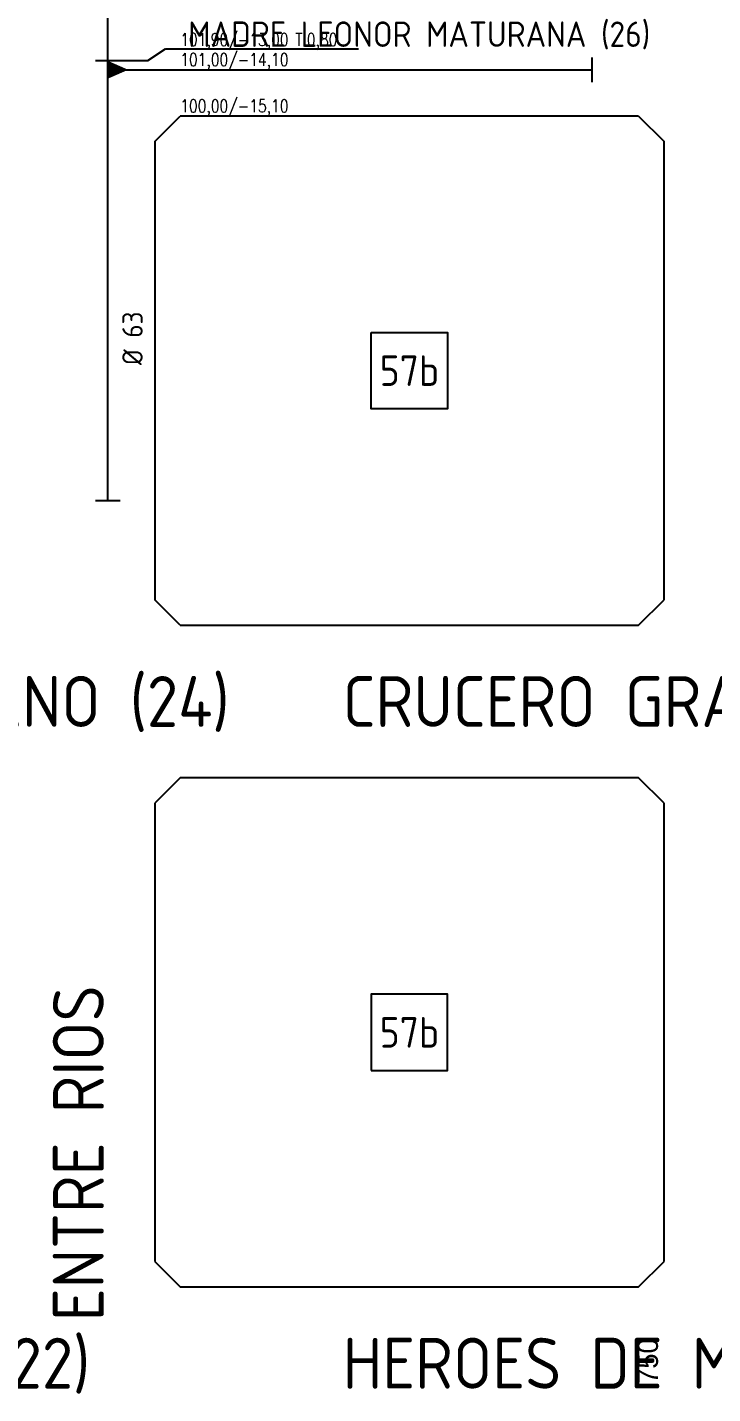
# Model space of a CAD drawing. Extents: x -48 to 13651, y -112 to 3468.
# Drawn here: x 1357.2 to 1491.8, y 2258.2 to 2526.6 of the extents above; entities that cross this region are included whole.
import ezdxf
from ezdxf.enums import TextEntityAlignment as Align

# ---------------------------------------------------------------- set-up
doc = ezdxf.new("R2010")
doc.units = 0
doc.header["$LTSCALE"] = 6
doc.header["$MEASUREMENT"] = 0
for name, color, linetype in [('A50', 40, 'CONTINUOUS'), ('AMPLIACIONES', 2, 'CONTINUOUS'), ('CAS', 7, 'CONTINUOUS'), ('Caño 110mm', 170, 'CONTINUOUS'), ('MANZANAS', 7, 'CONTINUOUS'), ('NUMCASA', 12, 'CONTINUOUS'), ('NUMERO-MANZANA', 4, 'CONTINUOUS'), ('PROGRESIVA', 60, 'CONTINUOUS'), ('REDUCCIONES', 13, 'CONTINUOUS'), ('TXTDIAMETRO', 7, 'CONTINUOUS')]:
    doc.layers.add(name, color=color, linetype=linetype)
doc.layers.add('ATENCION', color=7, linetype='CONTINUOUS', plot=False)
doc.styles.add('ABADIMTCONDE', font='isocp.shx')
doc.styles.add('GEOSLAB703LTBT', font='isocp.shx', dxfattribs={"width": 0.9, "height": 8})
doc.styles.add('GOTHICE', font='GOTHICE.shx', dxfattribs={"height": 0.6})
doc.styles.add('ROMANS', font='romans.shx', dxfattribs={"width": 0.8, "height": 2.5})

# ---------------------------------------------------------------- blocks, each defined once
blk = doc.blocks.new('CUADRADO')
at = {"layer": 'NUMERO-MANZANA', "linetype": 'Continuous'}
blk.add_lwpolyline([(-7.5, -7.5), (7.5, -7.5), (7.5, 7.5), (-7.5, 7.5)], close=True, dxfattribs=at)
blk = doc.blocks.new('CUPLARED')
at = {"layer": 'REDUCCIONES'}
blk.add_lwpolyline([(4, 0, 0, 3.5, 0), (0, 0, 3.5, 3.5, 0)], format="xyseb", dxfattribs=at)
blk = doc.blocks.new('D63')
at = {"layer": 'TXTDIAMETRO', "color": 7, "ltscale": 0.1, "style": 'ABADIMTCONDE'}
blk.add_text('Ø 63', height=4, dxfattribs=at).set_placement((0, 0), align=Align.MIDDLE)

msp = doc.modelspace()

# ---------------------------------------------------------------- linework, layer by layer
at = {"layer": 'A50', "ltscale": 0.1}
msp.add_line((1373.029, 2518.247), (1468.035, 2518.247), dxfattribs=at)
at = {"layer": 'CAS', "ltscale": 0.1}
for p, q in [((1468.035, 2520.67), (1468.035, 2515.824)), ((1370.605, 2520.091), (1375.454, 2520.091)), ((1370.605, 2433.638), (1375.454, 2433.638))]:
    msp.add_line(p, q, dxfattribs=at)
at = {"layer": 'Caño 110mm', "color": 160}
msp.add_line((1373.029, 2520.091), (1373.029, 2576.334), dxfattribs=at)
at = {"layer": 'Caño 110mm', "color": 5}
msp.add_line((1373.029, 2433.638), (1373.029, 2520.091), dxfattribs=at)
at = {"layer": 'MANZANAS'}
for p, q in [((1382.234, 2504.145), (1387.234, 2509.145)), ((1477.234, 2509.145), (1387.234, 2509.145)), ((1477.234, 2509.145), (1482.234, 2504.145)), ((1382.234, 2504.145), (1382.234, 2414.145)), ((1482.234, 2414.145), (1482.234, 2504.145)), ((1387.234, 2409.145), (1382.234, 2414.145)), ((1477.234, 2409.145), (1482.234, 2414.145)), ((1387.234, 2409.145), (1477.234, 2409.145)), ((1387.234, 2379.145), (1382.234, 2374.145)), ((1477.234, 2379.145), (1387.234, 2379.145)), ((1482.234, 2374.145), (1477.234, 2379.145)), ((1382.234, 2374.145), (1382.234, 2284.145)), ((1482.234, 2284.145), (1482.234, 2374.145)), ((1382.234, 2284.145), (1387.234, 2279.145)), ((1477.234, 2279.145), (1482.234, 2284.145)), ((1387.234, 2279.145), (1477.234, 2279.145))]:
    msp.add_line(p, q, dxfattribs=at)
at = {"layer": 'NUMERO-MANZANA'}
msp.add_lwpolyline([(1424.734, 2466.645), (1439.734, 2466.645), (1439.734, 2451.645), (1424.734, 2451.645)], close=True, dxfattribs=at)
at = {"layer": 'PROGRESIVA'}
for p, q in [((1380.876, 2520.091), (1384.339, 2522.332)), ((1384.339, 2522.332), (1422.253, 2522.332)), ((1375.454, 2520.091), (1380.876, 2520.091))]:
    msp.add_line(p, q, dxfattribs=at)

# ---------------------------------------------------------------- block references
at = {"layer": 'AMPLIACIONES', "ltscale": 0.1}
for name, p in [('CUPLARED', (1373.029, 2518.247)), ('CUADRADO', (1432.234, 2329.145))]:
    msp.add_blockref(name, p, dxfattribs=at)
at = {"layer": 'TXTDIAMETRO', "ltscale": 0.1, "rotation": 90}
msp.add_blockref('D63', (1377.858, 2465.489), dxfattribs=at)

# ---------------------------------------------------------------- texts
at = {"layer": 'ATENCION', "style": 'GEOSLAB703LTBT'}
for s, height, p in [('MADRE LEONOR MATURANA (26)', 5, (1388.809, 2525.241)), ('CRUCERO GRAL. BELGRANO (24)', 10, (1219.141, 2394.145)), ('CRUCERO GRAL. BELGRANO (24)', 10, (1419.141, 2394.145)), ('HEROES DE MALVINAS (22)', 10, (1219.141, 2264.145)), ('HEROES DE MALVINAS (22)', 10, (1419.141, 2264.145))]:
    msp.add_text(s, height=height, dxfattribs=at).set_placement(p, align=Align.MIDDLE_LEFT)
msp.add_text('ENTRE RIOS', height=10, rotation=90, dxfattribs=at).set_placement((1367.234, 2272.415), align=Align.MIDDLE_LEFT)
at = {"layer": 'NUMCASA', "color": 12, "linetype": 'Continuous', "style": 'GOTHICE'}
msp.add_text('750', height=4, rotation=90, dxfattribs=at).set_placement((1482.234, 2264.554), align=Align.BOTTOM_CENTER)
at = {"layer": 'NUMERO-MANZANA', "style": 'GEOSLAB703LTBT'}
for p in [(1432.234, 2459.145), (1432.234, 2329.145)]:
    msp.add_text('57b', height=6, dxfattribs=at).set_placement(p, align=Align.MIDDLE)
at = {"layer": 'PROGRESIVA', "style": 'ROMANS', "width": 0.8}
for s, p in [('101,90/-13,00 T:0,80', (1387.234, 2522.174)), ('101,00/-14,10', (1387.234, 2518.247)), ('100,00/-15,10', (1387.234, 2509.145))]:
    msp.add_text(s, height=2.5, dxfattribs=at).set_placement(p, align=Align.BOTTOM_LEFT)

doc.saveas('drawing.dxf')
